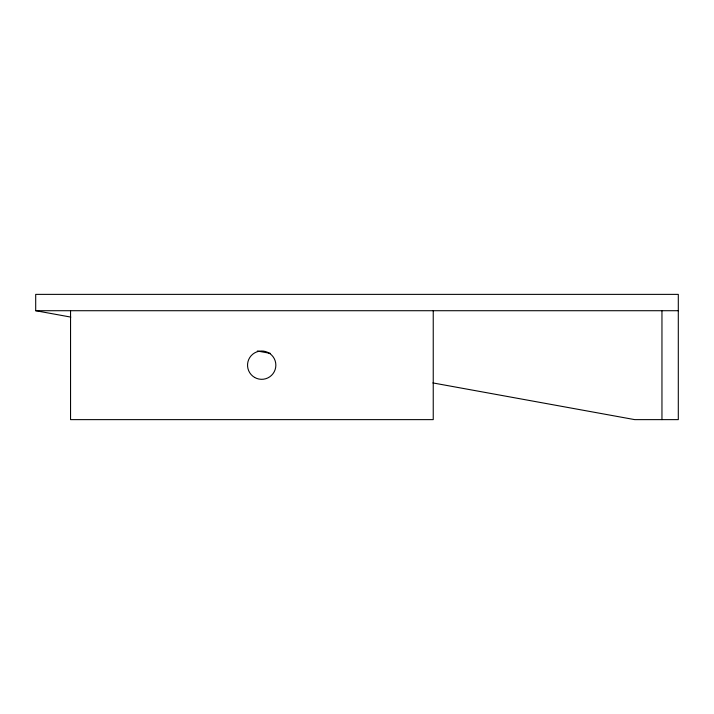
<?xml version="1.0" encoding="UTF-8"?>
<svg xmlns="http://www.w3.org/2000/svg" width="714" height="714" viewBox="0 0 714 714"><rect width="100%" height="100%" fill="white"/><g stroke="black" fill="none" stroke-linecap="round" stroke-linejoin="round"><path stroke-width="1.07" d="M432.862 382.918L634.737 419.627L678.3 419.627L678.3 294.373L35.7 294.373L35.7 310.715L678.3 310.715M35.7 310.715L70.811 317.096M257.317 351.002L270.49 353.403M661.958 310.715L661.958 419.627M433.237 310.715L433.237 419.627L70.552 419.627L70.552 310.715M254.621 377.429A14.155 14.155 0 0 0 275.854 365.166A14.155 14.155 0 0 0 254.621 352.903A14.155 14.155 0 0 0 254.621 377.429"/></g></svg>
